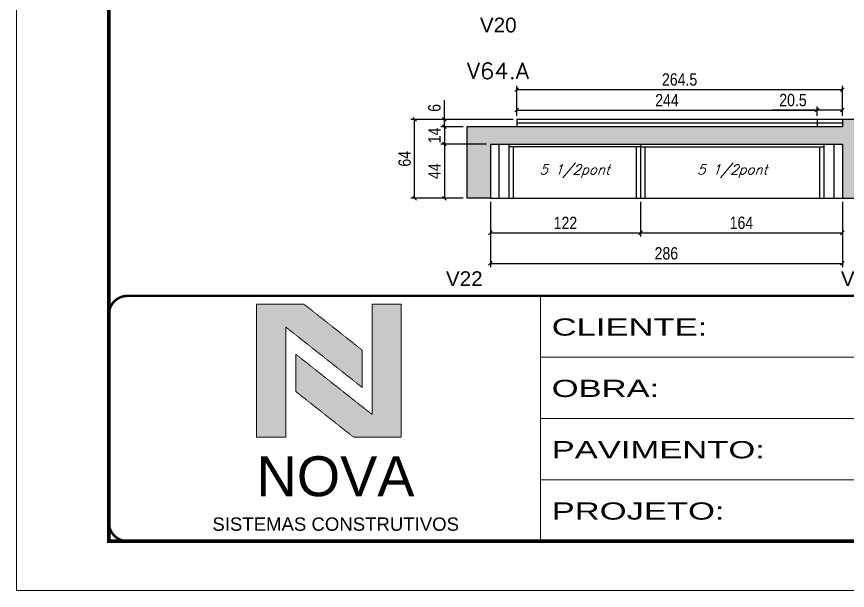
# Model space of a CAD drawing. Extents: x 0 to 6325, y 5574 to 19307.
# Drawn here: x 0 to 675, y 7871 to 8338 of the extents above; entities that cross this region are included whole.
import ezdxf

# ---------------------------------------------------------------- set-up
doc = ezdxf.new("R2010")
doc.units = 0
doc.linetypes.add('CONTINUO', pattern=[0])
doc.linetypes.add('DASHED', pattern=[0.75, 0.5, -0.25])
for name, color, linetype in [('1', 1, 'Continuous'), ('5', 5, 'Continuous'), ('COTA', 241, 'Continuous'), ('Painéis', 200, 'Continuous'), ('SARR_2.2x7', 40, 'Continuous'), ('SARR_3.5x7', 81, 'Continuous'), ('SARR_EDITAR', 141, 'Continuous'), ('texto', 7, 'Continuous')]:
    doc.layers.add(name, color=color, linetype=linetype)
for name, color, linetype, lineweight in [('CARIMBO-LEGENDA', 75, 'Continuous', 15), ('Folhas', 255, 'Continuous', 9), ('SARRAFO DE PRESSAO', 251, 'DASHED', 9), ('Texto Seção', 7, 'Continuous', 15)]:
    doc.layers.add(name, color=color, linetype=linetype, lineweight=lineweight)
doc.styles.add('arial', font='arial.ttf')
doc.styles.add('COTA TECNICA', font='techl___.ttf', dxfattribs={"height": 10})
doc.styles.add('REGUA-120', font='ROMANS.shx', dxfattribs={"height": 15})
doc.styles.add('Romans', font='romans.shx')
doc.styles.get("Standard").update_dxf_attribs({"font": 'arial.ttf'})
doc.styles.add('Tecnologia', font='')
doc.styles.get('Tecnologia').set_extended_font_data('Forgotten Futurist')
doc.dimstyles.new('PAINEL', dxfattribs={"dimtxt": 10, "dimasz": 3, "dimexe": 3, "dimexo": 3, "dimgap": 3, "dimtad": 1, "dimdec": 1, "dimzin": 12, "dimdsep": 46, "dimtxsty": 'COTA TECNICA', "dimblk1": 'OBLIQUE', "dimblk2": 'OBLIQUE', "dimsah": 1, "dimcen": 0.9, "dimclrd": 4, "dimclre": 4, "dimclrt": 240, "dimadec": 1, "dimazin": 3, "dimtfac": 1, "dimtdec": 1, "dimtmove": 0, "dimatfit": 3, "dimfxl": 1, "dimtolj": 1, "dimtzin": 12, "dimarcsym": 0})

# ---------------------------------------------------------------- blocks, each defined once
blk = doc.blocks.new('A$C64660E27')
at = {"layer": 'COTA', "true_color": 0x1a1a1a}
h = blk.add_hatch(color=250, dxfattribs=at)
h.dxf.hatch_style = 1
h.paths.add_polyline_path([(185.36, -11.63), (142.39, -11.63), (142.39, -131.63), (168.79, -131.63), (168.79, -32.18), (237.73, -86.68), (237.73, -53.03)])
at = {"layer": 'COTA'}
h = blk.add_hatch(color=20, dxfattribs=at)
h.dxf.hatch_style = 1
h.paths.add_polyline_path([(273.01, -11.43), (246.61, -11.43), (246.61, -111.07), (177.67, -56.57), (177.67, -90.22), (230.04, -131.63), (273.01, -131.63)])
for p, q in [((142.39, -131.63), (142.39, -11.63)), ((142.39, -11.63), (185.36, -11.63)), ((185.36, -11.63), (237.73, -53.03)), ((273.01, -11.43), (246.61, -11.43)), ((246.61, -111.07), (246.61, -11.43)), ((273.01, -11.43), (273.01, -131.63)), ((168.79, -32.18), (237.73, -86.68)), ((168.79, -131.63), (168.79, -32.18)), ((246.61, -111.07), (177.67, -56.57)), ((177.67, -90.22), (177.67, -56.57)), ((237.73, -86.68), (237.73, -53.03)), ((230.04, -131.63), (177.67, -90.22)), ((142.39, -131.63), (168.79, -131.63)), ((273.01, -131.63), (230.04, -131.63))]:
    blk.add_line(p, q)
at = {"layer": 'CARIMBO-LEGENDA', "color": 7, "linetype": 'Continuous', "ltscale": 100, "style": 'arial'}
blk.add_text('NOVA', height=36, dxfattribs=at).set_placement((142.39, -184.81))
at = {"layer": 'CARIMBO-LEGENDA', "color": 7, "linetype": 'Continuous', "style": 'arial'}
blk.add_text('SISTEMAS CONSTRUTIVOS', height=12, dxfattribs=at).set_placement((102.51, -216.03))
blk = doc.blocks.new('9999999999')
at = {"color": 30, "linetype": 'CONTINUO'}
for p, q in [((98564.56, 34230.21), (98564.56, 34429.45)), ((98564.56, 34379.64), (99583.98, 34379.64)), ((98564.56, 34329.83), (99487.98, 34329.83)), ((98564.56, 34280.02), (99487.98, 34280.02))]:
    blk.add_line(p, q, dxfattribs=at)
at = {"color": 30, "linetype": 'CONTINUO', "const_width": 2}
blk.add_lwpolyline([(99583.98, 34230.21), (99583.98, 34414.45, 0.414214), (99568.98, 34429.45), (98228.98, 34429.45, 0.414214), (98213.98, 34414.45), (98213.98, 34245.21, 0.414214), (98228.98, 34230.21), (99583.98, 34230.21)], format="xyb", dxfattribs=at)
at = {"layer": 'Folhas'}
blk.add_lwpolyline([(98138.98, 34190.21), (99623.98, 34190.21), (99623.98, 35240.21), (98138.98, 35240.21)], close=True, dxfattribs=at)
at = {"layer": 'Folhas', "color": 30, "const_width": 3}
blk.add_lwpolyline([(98213.98, 34230.21), (99583.98, 34230.21), (99583.98, 35200.21), (98213.98, 35200.21)], close=True, dxfattribs=at)
at = {"xscale": 0.9, "yscale": 0.9, "zscale": 0.9}
blk.add_blockref('A$C64660E27', (98205.77, 34433.07), dxfattribs=at)
at = {"layer": 'Folhas', "color": 7, "style": 'Tecnologia', "width": 1.5}
for s, p in [('CLIENTE:', (98573.65, 34397.17)), ('OBRA:', (98573.65, 34347.31)), ('PAVIMENTO:', (98573.65, 34297.5)), ('PROJETO:', (98573.65, 34247.69))]:
    blk.add_text(s, height=14, dxfattribs=at).set_placement(p)
blk = doc.blocks.new('_Oblique')
at = {"layer": '1', "color": 0, "lineweight": -2}
blk.add_line((-0.5, -0.5), (0.5, 0.5), dxfattribs=at)
blk = doc.blocks.new('*D4501')
at = {"layer": 'COTA', "color": 4, "lineweight": -2, "transparency": 16777216}
for p, q in [((384.83, 8187.02), (384.83, 8134.05)), ((670.83, 8187.02), (670.83, 8134.05)), ((384.83, 8137.05), (670.83, 8137.05))]:
    blk.add_line(p, q, dxfattribs=at)
at = {"layer": 'Defpoints', "color": 0, "transparency": 16777216}
for p in [(384.83, 8190.02), (670.83, 8190.02), (670.83, 8137.05)]:
    blk.add_point(p, dxfattribs=at)
at = {"layer": 'COTA', "color": 4, "lineweight": -2, "transparency": 16777216, "xscale": 3, "yscale": 3, "zscale": 3, "rotation": 180}
blk.add_blockref('_Oblique', (384.83, 8137.05), dxfattribs=at)
at = {"layer": 'COTA', "color": 4, "lineweight": -2, "transparency": 16777216, "xscale": 3, "yscale": 3, "zscale": 3}
blk.add_blockref('_Oblique', (670.83, 8137.05), dxfattribs=at)
at = {"layer": 'COTA', "color": 240, "transparency": 16777216, "insert": (527.83, 8145.17), "char_height": 10, "attachment_point": 5, "style": 'COTA TECNICA'}
blk.add_mtext('\\A1;286', dxfattribs=at)
blk = doc.blocks.new('*D4504')
at = {"layer": 'COTA', "color": 4, "lineweight": -2, "transparency": 16777216}
for p, q in [((384.83, 8187.02), (384.83, 8158.87)), ((506.83, 8187.02), (506.83, 8158.87)), ((384.83, 8161.87), (506.83, 8161.87))]:
    blk.add_line(p, q, dxfattribs=at)
at = {"layer": 'Defpoints', "color": 0, "transparency": 16777216}
for p in [(384.83, 8190.02), (506.83, 8190.02), (506.83, 8161.87)]:
    blk.add_point(p, dxfattribs=at)
at = {"layer": 'COTA', "color": 4, "lineweight": -2, "transparency": 16777216, "xscale": 3, "yscale": 3, "zscale": 3, "rotation": 180}
blk.add_blockref('_Oblique', (384.83, 8161.87), dxfattribs=at)
at = {"layer": 'COTA', "color": 4, "lineweight": -2, "transparency": 16777216, "xscale": 3, "yscale": 3, "zscale": 3}
blk.add_blockref('_Oblique', (506.83, 8161.87), dxfattribs=at)
at = {"layer": 'COTA', "color": 240, "transparency": 16777216, "insert": (445.83, 8169.93), "char_height": 10, "attachment_point": 5, "style": 'COTA TECNICA'}
blk.add_mtext('\\A1;122', dxfattribs=at)
blk = doc.blocks.new('*D4505')
at = {"layer": 'COTA', "color": 4, "lineweight": -2, "transparency": 16777216}
for p, q in [((506.83, 8187.02), (506.83, 8158.87)), ((670.83, 8187.02), (670.83, 8158.87)), ((506.83, 8161.87), (670.83, 8161.87))]:
    blk.add_line(p, q, dxfattribs=at)
at = {"layer": 'Defpoints', "color": 0, "transparency": 16777216}
for p in [(506.83, 8190.02), (670.83, 8190.02), (670.83, 8161.87)]:
    blk.add_point(p, dxfattribs=at)
at = {"layer": 'COTA', "color": 4, "lineweight": -2, "transparency": 16777216, "xscale": 3, "yscale": 3, "zscale": 3, "rotation": 180}
blk.add_blockref('_Oblique', (506.83, 8161.87), dxfattribs=at)
at = {"layer": 'COTA', "color": 4, "lineweight": -2, "transparency": 16777216, "xscale": 3, "yscale": 3, "zscale": 3}
blk.add_blockref('_Oblique', (670.83, 8161.87), dxfattribs=at)
at = {"layer": 'COTA', "color": 240, "transparency": 16777216, "insert": (588.83, 8169.98), "char_height": 10, "attachment_point": 5, "style": 'COTA TECNICA'}
blk.add_mtext('\\A1;164', dxfattribs=at)
blk = doc.blocks.new('*D4511')
at = {"layer": 'COTA', "color": 4, "lineweight": -2, "transparency": 16777216}
for p, q in [((406.33, 8257.02), (406.33, 8264.58)), ((406.33, 8261.58), (650.33, 8261.58)), ((650.33, 8257.02), (650.33, 8264.58))]:
    blk.add_line(p, q, dxfattribs=at)
at = {"layer": 'Defpoints', "color": 0, "transparency": 16777216}
for p in [(650.33, 8261.58), (406.33, 8254.02), (650.33, 8254.02)]:
    blk.add_point(p, dxfattribs=at)
at = {"layer": 'COTA', "color": 4, "lineweight": -2, "transparency": 16777216, "xscale": 3, "yscale": 3, "zscale": 3, "rotation": 180}
blk.add_blockref('_Oblique', (406.33, 8261.58), dxfattribs=at)
at = {"layer": 'COTA', "color": 4, "lineweight": -2, "transparency": 16777216, "xscale": 3, "yscale": 3, "zscale": 3}
blk.add_blockref('_Oblique', (650.33, 8261.58), dxfattribs=at)
at = {"layer": 'COTA', "color": 240, "transparency": 16777216, "insert": (528.33, 8269.65), "char_height": 10, "attachment_point": 5, "style": 'COTA TECNICA'}
blk.add_mtext('\\A1;244', dxfattribs=at)
blk = doc.blocks.new('*D4512')
at = {"layer": 'COTA', "color": 4, "lineweight": -2, "transparency": 16777216}
for p, q in [((650.33, 8261.58), (614.06, 8261.58)), ((650.33, 8257.02), (650.33, 8264.58)), ((670.83, 8261.58), (650.33, 8261.58)), ((670.83, 8257.02), (670.83, 8264.58))]:
    blk.add_line(p, q, dxfattribs=at)
at = {"layer": 'Defpoints', "color": 0, "transparency": 16777216}
for p in [(670.83, 8261.58), (650.33, 8254.02), (670.83, 8254.02)]:
    blk.add_point(p, dxfattribs=at)
at = {"layer": 'COTA', "color": 4, "lineweight": -2, "transparency": 16777216, "xscale": 3, "yscale": 3, "zscale": 3, "rotation": 180}
blk.add_blockref('_Oblique', (650.33, 8261.58), dxfattribs=at)
at = {"layer": 'COTA', "color": 4, "lineweight": -2, "transparency": 16777216, "xscale": 3, "yscale": 3, "zscale": 3}
blk.add_blockref('_Oblique', (670.83, 8261.58), dxfattribs=at)
at = {"layer": 'COTA', "color": 240, "transparency": 16777216, "insert": (630.69, 8269.69), "char_height": 10, "attachment_point": 5, "style": 'COTA TECNICA'}
blk.add_mtext('\\A1;20.5', dxfattribs=at)
blk = doc.blocks.new('*D4483')
at = {"layer": 'COTA', "color": 4, "lineweight": -2, "transparency": 16777216}
for p, q in [((347.51, 8254.02), (347.51, 8269.69)), ((403.33, 8254.02), (344.51, 8254.02)), ((347.51, 8248.02), (347.51, 8254.02)), ((362.83, 8248.02), (344.51, 8248.02))]:
    blk.add_line(p, q, dxfattribs=at)
at = {"layer": 'Defpoints', "color": 0, "transparency": 16777216}
for p in [(347.51, 8254.02), (406.33, 8254.02), (365.83, 8248.02)]:
    blk.add_point(p, dxfattribs=at)
at = {"layer": 'COTA', "color": 4, "lineweight": -2, "transparency": 16777216, "xscale": 3, "yscale": 3, "zscale": 3}
for p, rotation in [((347.51, 8254.02), 90), ((347.51, 8248.02), 270)]:
    blk.add_blockref('_Oblique', p, dxfattribs=dict(at, rotation=rotation))
at = {"layer": 'COTA', "color": 240, "transparency": 16777216, "insert": (339.41, 8263.35), "char_height": 10, "attachment_point": 5, "rotation": 90, "style": 'COTA TECNICA'}
blk.add_mtext('\\A1;6', dxfattribs=at)
blk = doc.blocks.new('*D4484')
at = {"layer": 'COTA', "color": 4, "lineweight": -2, "transparency": 16777216}
for p, q in [((362.83, 8248.02), (344.51, 8248.02)), ((347.51, 8248.02), (347.51, 8234.02)), ((381.83, 8234.02), (344.51, 8234.02))]:
    blk.add_line(p, q, dxfattribs=at)
at = {"layer": 'Defpoints', "color": 0, "transparency": 16777216}
for p in [(365.83, 8248.02), (347.51, 8234.02), (384.83, 8234.02)]:
    blk.add_point(p, dxfattribs=at)
at = {"layer": 'COTA', "color": 4, "lineweight": -2, "transparency": 16777216, "xscale": 3, "yscale": 3, "zscale": 3}
for p, rotation in [((347.51, 8248.02), 90), ((347.51, 8234.02), 270)]:
    blk.add_blockref('_Oblique', p, dxfattribs=dict(at, rotation=rotation))
at = {"layer": 'COTA', "color": 240, "transparency": 16777216, "insert": (339.44, 8241.02), "char_height": 10, "attachment_point": 5, "rotation": 90, "style": 'COTA TECNICA'}
blk.add_mtext('\\A1;14', dxfattribs=at)
blk = doc.blocks.new('*D4485')
at = {"layer": 'COTA', "color": 4, "lineweight": -2, "transparency": 16777216}
for p, q in [((381.83, 8234.02), (344.51, 8234.02)), ((347.51, 8234.02), (347.51, 8190.02)), ((362.83, 8190.02), (344.51, 8190.02))]:
    blk.add_line(p, q, dxfattribs=at)
at = {"layer": 'Defpoints', "color": 0, "transparency": 16777216}
for p in [(384.83, 8234.02), (347.51, 8190.02), (365.83, 8190.02)]:
    blk.add_point(p, dxfattribs=at)
at = {"layer": 'COTA', "color": 4, "lineweight": -2, "transparency": 16777216, "xscale": 3, "yscale": 3, "zscale": 3}
for p, rotation in [((347.51, 8234.02), 90), ((347.51, 8190.02), 270)]:
    blk.add_blockref('_Oblique', p, dxfattribs=dict(at, rotation=rotation))
at = {"layer": 'COTA', "color": 240, "transparency": 16777216, "insert": (339.44, 8212.02), "char_height": 10, "attachment_point": 5, "rotation": 90, "style": 'COTA TECNICA'}
blk.add_mtext('\\A1;44', dxfattribs=at)
blk = doc.blocks.new('*D3473')
at = {"layer": 'COTA', "color": 4, "lineweight": -2, "transparency": 16777216}
for p, q in [((403.33, 8254.02), (320.33, 8254.02)), ((323.33, 8190.02), (323.33, 8254.02)), ((362.83, 8190.02), (320.33, 8190.02))]:
    blk.add_line(p, q, dxfattribs=at)
at = {"layer": 'Defpoints', "color": 0, "transparency": 16777216}
for p in [(323.33, 8254.02), (406.33, 8254.02), (365.83, 8190.02)]:
    blk.add_point(p, dxfattribs=at)
at = {"layer": 'COTA', "color": 4, "lineweight": -2, "transparency": 16777216, "xscale": 3, "yscale": 3, "zscale": 3}
for p, rotation in [((323.33, 8254.02), 90), ((323.33, 8190.02), 270)]:
    blk.add_blockref('_Oblique', p, dxfattribs=dict(at, rotation=rotation))
at = {"layer": 'COTA', "color": 240, "transparency": 16777216, "insert": (315.23, 8222.02), "char_height": 10, "attachment_point": 5, "rotation": 90, "style": 'COTA TECNICA'}
blk.add_mtext('\\A1;64', dxfattribs=at)
blk = doc.blocks.new('*D4514')
at = {"layer": 'COTA', "color": 4, "lineweight": -2, "transparency": 16777216}
for p, q in [((406.33, 8257.02), (406.33, 8281.29)), ((670.83, 8257.02), (670.83, 8281.29)), ((406.33, 8278.29), (670.83, 8278.29))]:
    blk.add_line(p, q, dxfattribs=at)
at = {"layer": 'Defpoints', "color": 0, "transparency": 16777216}
for p in [(670.83, 8278.29), (406.33, 8254.02), (670.83, 8254.02)]:
    blk.add_point(p, dxfattribs=at)
at = {"layer": 'COTA', "color": 4, "lineweight": -2, "transparency": 16777216, "xscale": 3, "yscale": 3, "zscale": 3, "rotation": 180}
blk.add_blockref('_Oblique', (406.33, 8278.29), dxfattribs=at)
at = {"layer": 'COTA', "color": 4, "lineweight": -2, "transparency": 16777216, "xscale": 3, "yscale": 3, "zscale": 3}
blk.add_blockref('_Oblique', (670.83, 8278.29), dxfattribs=at)
at = {"layer": 'COTA', "color": 240, "transparency": 16777216, "insert": (538.58, 8286.4), "char_height": 10, "attachment_point": 5, "style": 'COTA TECNICA'}
blk.add_mtext('\\A1;264.5', dxfattribs=at)

msp = doc.modelspace()

# ---------------------------------------------------------------- hatches: boundary and pattern name
at = {"layer": 'COTA'}
h = msp.add_hatch(dxfattribs=at)
h.set_pattern_fill('AR-CONC', color=256, scale=0.03)
h.set_pattern_definition([(50, (-1585, 1147.2207), (5.46554, -0.4781726), [0.5715, -6.2865]), (355, (-1585, 1147.221), (-1.0573026, 5.7317054), [0.4572, -5.0292175]), (100.451445, (-1584.5445, 1147.181), (4.4082374, 5.2535326), [0.4857003, -5.3427073]), (46.1842, (-1585, 1148.745), (8.132371, -1.26127), [0.85725, -9.42975]), (96.63556, (-1584.322, 1148.64), (7.122124, 7.422784), [0.728551, -8.014068]), (351.18415, (-1585, 1148.745), (7.122124, 7.422784), [0.685799, -7.543792]), (21, (-1584.238, 1148.3637), (4.5484317, -3.067956), [0.5715, -6.2865]), (326, (-1584.238, 1148.364), (1.854061, 5.525639), [0.4572, -5.0292]), (71.451445, (-1583.859, 1148.108), (6.4024926, 2.457683), [0.4857003, -5.342698]), (37.5, (-1585, 1147.2207), (0.0926581, 2.53665117), [0, -4.96824, 0, -5.1054, 0, -5.04825]), (7.5, (-1585, 1147.2207), (2.0045899, 3.0054172), [0, -2.91084, 0, -4.85394, 0, -1.92405]), (327.5, (-1586.6993, 1147.2207), (4.06771786, -0.1718623), [0, -1.905, 0, -5.9436, 0, -7.8867]), (317.5, (-1587.4613, 1147.2207), (4.4438754, 0.7627947), [0, -2.4765, 0, -3.94716, 0, -5.6007])])
h.paths.add_polyline_path([(697.83, 8240.02), (869.03, 8240.02), (869.03, 8254.02), (670.83, 8254.02), (670.83, 8248.02), (406.33, 8248.02), (365.83, 8248.02), (365.83, 8190.02), (384.83, 8190.02), (384.83, 8234.02), (670.83, 8234.02), (670.83, 8190.02), (697.83, 8190.02)])

# ---------------------------------------------------------------- linework, layer by layer
for p, q in [((869.03, 8254.02), (670.83, 8254.02)), ((384.83, 8190.02), (365.83, 8190.02)), ((670.83, 8190.02), (697.83, 8190.02))]:
    msp.add_line(p, q, dxfattribs=at)
msp.add_lwpolyline([(406.33, 8248.02), (365.83, 8248.02), (365.83, 8190.02)], dxfattribs=at)
at = {"layer": 'Painéis', "linetype": 'ByBlock'}
for p, q in [((670.83, 8254.02), (406.33, 8254.02)), ((406.33, 8254.02), (406.33, 8248.02)), ((650.33, 8254.02), (650.33, 8248.02)), ((670.83, 8254.02), (670.83, 8248.02)), ((670.83, 8248.02), (406.33, 8248.02)), ((384.83, 8234.02), (384.83, 8190.02)), ((384.83, 8234.02), (670.83, 8234.02)), ((506.83, 8234.02), (506.83, 8190.02)), ((670.83, 8234.02), (670.83, 8190.02)), ((384.83, 8190.02), (670.83, 8190.02))]:
    msp.add_line(p, q, dxfattribs=at)
at = {"layer": 'SARR_2.2x7', "linetype": 'Continuous'}
for p, q in [((391.83, 8234.02), (391.83, 8190.02)), ((663.83, 8234.02), (663.83, 8190.02)), ((506.83, 8231.82), (399.83, 8231.82)), ((506.83, 8231.82), (655.83, 8231.82))]:
    msp.add_line(p, q, dxfattribs=at)
at = {"layer": 'SARR_3.5x7'}
for p, q in [((399.83, 8234.02), (399.83, 8190.02)), ((655.83, 8234.02), (655.83, 8190.02)), ((403.33, 8231.82), (403.33, 8190.02)), ((503.33, 8231.82), (503.33, 8190.02)), ((510.33, 8231.82), (510.33, 8190.02)), ((652.33, 8231.82), (652.33, 8190.02))]:
    msp.add_line(p, q, dxfattribs=at)
at = {"layer": 'SARR_EDITAR'}
msp.add_line((670.83, 8251.02), (406.33, 8251.02), dxfattribs=at)

# ---------------------------------------------------------------- block references
at = {"layer": 'SARRAFO DE PRESSAO', "color": 6, "linetype": 'ByBlock'}
msp.add_blockref('9999999999', (-98138.98, -26318.81), dxfattribs=at)

# ---------------------------------------------------------------- texts
at = {"layer": '5', "linetype": 'Continuous'}
for s, p in [('V20', (376.35, 8324.7)), ('V22', (348.75, 8118.61)), ('V23', (669.6, 8118.61))]:
    msp.add_text(s, height=12, rotation=0.00004, dxfattribs=at).set_placement(p)
at = {"layer": 'texto', "color": 2, "char_height": 8, "attachment_point": 5, "style": 'Romans'}
for insert in [(453.33, 8212.02), (581.33, 8212.02)]:
    msp.add_mtext('{\\Q19;\\C256;5 1/2pont}', dxfattribs=dict(at, insert=insert))
at = {"layer": 'Texto Seção', "style": 'REGUA-120', "width": 1.05}
msp.add_text('V64.A', height=13, dxfattribs=at).set_placement((365.83, 8286.89))

# ---------------------------------------------------------------- dimensions: what is measured, and where the dimension line sits
at = {"layer": 'COTA'}
for base, p1, p2, picture, middle in [((670.83, 8278.29), (406.33, 8254.02), (670.83, 8254.02), '*D4514', (538.58, 8286.4)), ((650.33, 8261.58), (406.33, 8254.02), (650.33, 8254.02), '*D4511', (528.33, 8269.65)), ((670.83, 8137.05), (384.83, 8190.02), (670.83, 8190.02), '*D4501', (527.83, 8145.17)), ((506.83, 8161.87), (384.83, 8190.02), (506.83, 8190.02), '*D4504', (445.83, 8169.93)), ((670.83, 8161.87), (506.83, 8190.02), (670.83, 8190.02), '*D4505', (588.83, 8169.98))]:
    dim = msp.add_linear_dim(base=base, p1=p1, p2=p2, dimstyle='PAINEL', dxfattribs=at)
    dim.commit()
    dim.dimension.update_dxf_attribs({"geometry": picture, "text_midpoint": middle})
dim = msp.add_linear_dim(base=(670.83, 8261.58), p1=(650.33, 8254.02), p2=(670.83, 8254.02), dimstyle='PAINEL', dxfattribs=at)
dim.commit()
dim.dimension.update_dxf_attribs({"geometry": '*D4512', "text_midpoint": (630.69, 8261.58), "dimtype": 160})
for base, p1, p2, picture, middle in [((347.51, 8254.02), (365.83, 8248.02), (406.33, 8254.02), '*D4483', (339.41, 8263.35)), ((323.33, 8254.02), (365.83, 8190.02), (406.33, 8254.02), '*D3473', (315.23, 8222.02)), ((347.51, 8190.02), (384.83, 8234.02), (365.83, 8190.02), '*D4485', (339.44, 8212.02))]:
    dim = msp.add_linear_dim(base=base, p1=p1, p2=p2, angle=90, dimstyle='PAINEL', dxfattribs=at)
    dim.commit()
    dim.dimension.update_dxf_attribs({"geometry": picture, "text_midpoint": middle})
dim = msp.add_linear_dim(base=(347.51, 8234.02), p1=(365.83, 8248.02), p2=(384.83, 8234.02), angle=90, dimstyle='PAINEL', dxfattribs=at)
dim.commit()
dim.dimension.update_dxf_attribs({"geometry": '*D4484', "text_midpoint": (347.51, 8241.02), "dimtype": 160})

doc.saveas('drawing.dxf')
